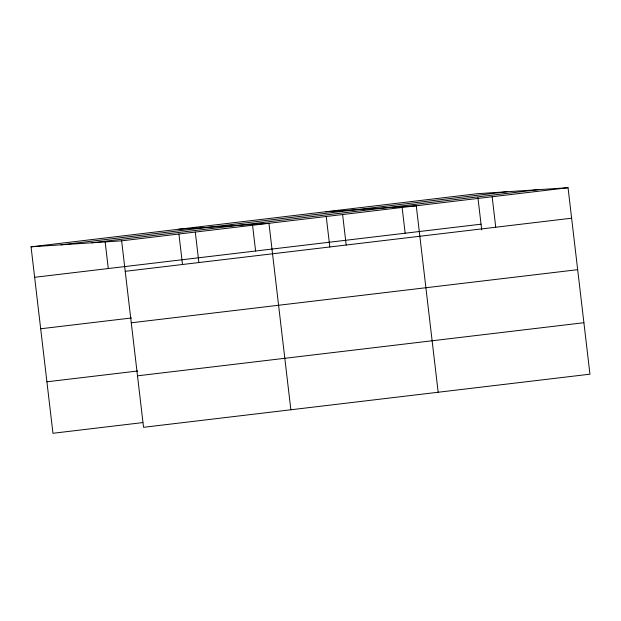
<?xml version="1.0" encoding="UTF-8"?>
<svg xmlns="http://www.w3.org/2000/svg" width="621" height="621" viewBox="0 0 621 621"><rect width="100%" height="100%" fill="white"/><g stroke="black" fill="none" stroke-linecap="round" stroke-linejoin="round"><path stroke-width="0.93" d="M31.05 246.816L477.456 193.698L568.044 187.721L589.95 374.184L143.544 427.302L121.638 240.832L31.05 246.816L52.956 433.279L142.877 422.583M60.943 244.845L507.349 191.726M91.745 242.811L538.151 189.692M121.638 240.832L568.044 187.721M34.629 277.3L481.034 224.181M125.225 271.315L571.623 218.204M40.675 328.773L131.551 317.96M131.272 322.788L577.67 269.677M46.909 381.806L137.784 370.993M137.497 375.829L583.903 322.71M325.676 211.761L416.264 205.776L438.17 392.247M178.367 229.289L268.955 223.304L290.861 409.775M492.158 196.748L495.737 227.232M477.906 197.509L481.71 229.902M402.129 207.492L405.148 233.209M342.613 214.54L346.192 245.023M326.235 216.519L329.821 247.011M252.576 225.283L255.604 251.008M195.297 232.068L198.875 262.551M178.926 234.047L182.504 264.538M105.151 241.864L108.287 268.536"/></g></svg>
